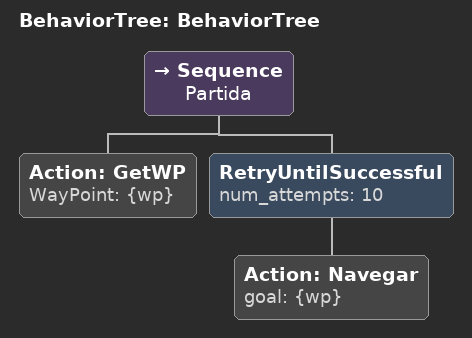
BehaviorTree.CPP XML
<?xml version="1.0"?>
<root main_tree_to_execute="BehaviorTree">
    <BehaviorTree ID="BehaviorTree">
        <Sequence name="Partida">
            <Action ID="GetWP" WayPoint="{wp}"/>
            <RetryUntilSuccessful num_attempts="10">
                <Action ID="Navegar" goal="{wp}"/>
            </RetryUntilSuccessful>
        </Sequence>
    </BehaviorTree>
</root>
